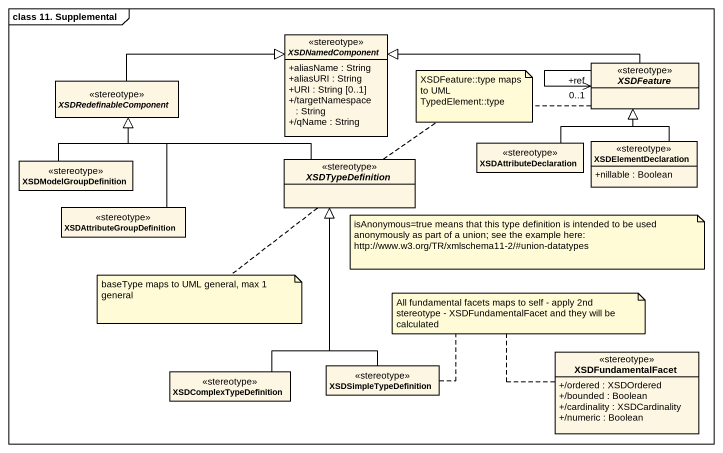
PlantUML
@startuml
mainframe class 11. Supplemental
hide circle
hide empty members
skinparam classAttributeIconSize 0
abstract class XSDNamedComponent <<stereotype>> {
  +aliasName : String
  +aliasURI : String
  +URI : String [0..1]
  +/targetNamespace : String
  +/qName : String
}
abstract class XSDRedefinableComponent <<stereotype>>
abstract class XSDFeature <<stereotype>>
class XSDModelGroupDefinition <<stereotype>>
abstract class XSDTypeDefinition <<stereotype>>
class XSDAttributeDeclaration <<stereotype>>
class XSDElementDeclaration <<stereotype>> {
  +nillable : Boolean
}
class XSDAttributeGroupDefinition <<stereotype>>
class XSDComplexTypeDefinition <<stereotype>>
class XSDSimpleTypeDefinition <<stereotype>>
class XSDFundamentalFacet <<stereotype>> {
  +/ordered : XSDOrdered
  +/bounded : Boolean
  +/cardinality : XSDCardinality
  +/numeric : Boolean
}
XSDRedefinableComponent -right-|> XSDNamedComponent
XSDFeature -left-|> XSDNamedComponent
XSDFeature --> "+ref\n0..1" XSDFeature
XSDModelGroupDefinition -up-|> XSDRedefinableComponent
XSDTypeDefinition -left-|> XSDRedefinableComponent
XSDAttributeDeclaration -up-|> XSDFeature
XSDElementDeclaration -up-|> XSDFeature
XSDAttributeGroupDefinition -up-|> XSDRedefinableComponent
XSDComplexTypeDefinition -up-|> XSDTypeDefinition
XSDSimpleTypeDefinition -up-|> XSDTypeDefinition
note as N1
  XSDFeature::type maps to UML TypedElement::type
end note
N1 .. XSDTypeDefinition
N1 .. XSDFeature
note as N2
  isAnonymous=true means that this type definition is intended to be used anonymously as part of a union; see the example here: http://www.w3.org/TR/xmlschema11-2/#union-datatypes
end note
note bottom of XSDTypeDefinition : baseType maps to UML general, max 1 general
note as N4
  All fundamental facets maps to self - apply 2nd stereotype - XSDFundamentalFacet and they will be calculated
end note
N4 .. XSDSimpleTypeDefinition
N4 .. XSDFundamentalFacet
@enduml
